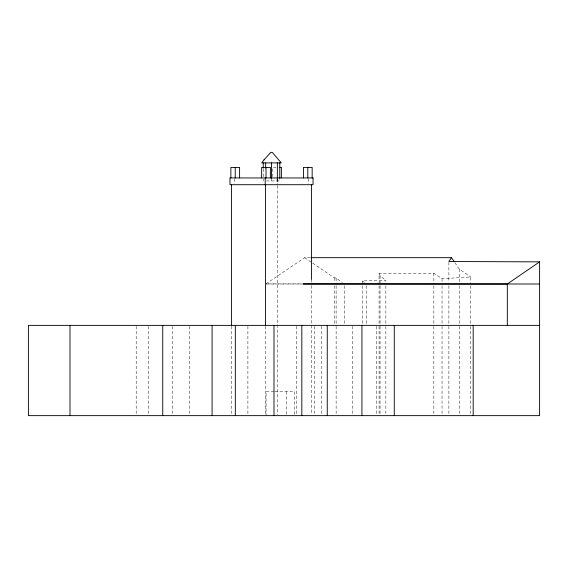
<?xml version="1.0" encoding="UTF-8"?>
<svg xmlns="http://www.w3.org/2000/svg" width="568" height="568" viewBox="0 0 568 568"><rect width="100%" height="100%" fill="white"/><g stroke="black" fill="none" stroke-linecap="round" stroke-linejoin="round"><path stroke-width="0.43" stroke-dasharray="2.84 2.13" d="M310.405 257.673L304.625 257.673L265.938 283.908L302.325 283.922M379.076 284L379.076 273.506L433.838 273.251L442.039 278.725L470.773 276.999L470.773 284M362.306 284L362.306 280.926L385.85 280.28L385.85 284M276.14 167.411L272.654 167.411L272.654 177.94M266.498 180.951L279.79 180.951L279.79 179.225M265.938 284L302.787 284M273.989 391.565L266.094 391.565L266.094 415.634M274.862 391.565L294.607 391.565L294.607 415.634M312.634 263.105L334.332 277.823L336.128 278.05L342.326 282.516M304.625 257.673L311.903 262.608M454.897 262.657L459.263 269.069L470.773 276.999M362.306 280.926L364.4 282.459M379.076 273.506L380.056 275.956L385.85 280.28M470.773 285.761L470.773 324.491M470.773 326.259L470.773 415.634M459.263 269.069L459.263 284M459.263 285.761L459.263 324.491M459.263 326.259L459.263 415.634M448.883 262.38L448.883 282.268M448.883 285.761L448.883 324.491M448.883 326.259L448.883 414.754M442.039 278.725L442.039 282.239M442.039 285.761L442.039 325.372M442.039 326.259L442.039 414.754M433.838 273.251L433.838 284M433.838 285.761L433.838 324.491M433.838 326.259L433.838 415.634M385.85 285.761L385.85 324.491M385.85 326.259L385.85 415.634M380.056 275.956L380.056 284M380.056 285.761L380.056 324.491M380.056 326.259L380.056 414.754M379.076 285.761L379.076 324.491M379.076 326.259L379.076 415.634M376.222 326.259L376.222 414.754M366.488 285.761L366.488 324.491M362.306 285.761L362.306 324.491M352.678 326.259L352.678 414.754M344.4 285.761L344.4 324.491M336.128 278.05L336.128 284M336.128 285.761L336.128 324.491M336.128 326.259L336.128 414.754M334.332 277.823L334.332 282.232M334.332 285.761L334.332 325.372M321.758 326.259L321.758 415.634M314.537 326.259L314.537 414.754M311.47 279.378L311.47 284.689M311.47 285.576L311.47 414.754M308.317 178.785L308.317 183.862M296.638 326.259L296.638 414.754M286.258 391.565L286.258 414.775M277.809 178.785L277.809 183.862M277.575 185.594L277.575 414.754M277.361 179.225L277.361 180.951M277.092 178.785L277.092 184.706M271.511 179.225L271.511 180.951M265.455 326.273L265.455 414.754M263.24 168.909L263.24 178.366M263.24 179.225L263.24 180.951M247.896 326.259L247.896 415.634M234.712 178.785L234.712 183.862M231.552 326.273L231.552 414.754M189.222 326.259L189.222 414.754M172.296 326.259L172.296 414.754M148.681 326.259L148.681 414.754M136.192 326.259L136.192 414.754"/><path stroke-width="0.85" d="M453.931 261.23L451.503 257.673L448.883 261.514L539.6 261.862L539.6 415.634L28.4 415.634L28.4 325.372L539.6 325.372M303.213 283.922L507.316 284L539.6 261.862M279.634 167.411L281.38 167.411L281.38 177.94M311.236 257.673L451.503 257.673M303.213 284L539.6 284M507.316 284L507.316 325.372M473.18 325.372L473.18 415.634M394.27 325.372L394.27 415.634M361.93 325.372L361.93 415.634M327.253 325.372L327.253 415.634M312.159 177.94L312.159 167.411L303.433 167.411L303.433 177.94M311.47 184.706L311.47 279.378M307.792 167.411L307.792 177.94M301.828 325.372L301.828 415.634M279.79 162.895L279.79 178.366M277.361 162.895L277.361 178.366M273.996 325.372L273.996 415.634M271.511 162.895L271.511 178.366M270.375 177.94L270.375 167.411L261.649 167.411L261.649 177.94M266.009 167.411L266.009 177.94M265.661 162.895L265.661 168.05M265.455 184.706L265.455 325.386M265.213 177.94L265.213 184.706M263.24 162.895L263.24 168.05M239.597 177.94L239.597 167.411L230.871 167.411L230.871 177.94M235.329 325.372L235.329 415.634M235.23 167.411L235.23 177.94M231.552 184.706L231.552 325.386M212.091 325.372L212.091 415.634M162.746 325.372L162.746 415.634M69.999 325.372L69.999 415.634M263.992 159.885L261.734 162.895L281.295 162.895L272.264 152.366L270.759 152.366L263.992 159.885M313.053 177.94L229.976 177.94L229.976 184.706L313.053 184.706L313.053 177.94"/></g></svg>
